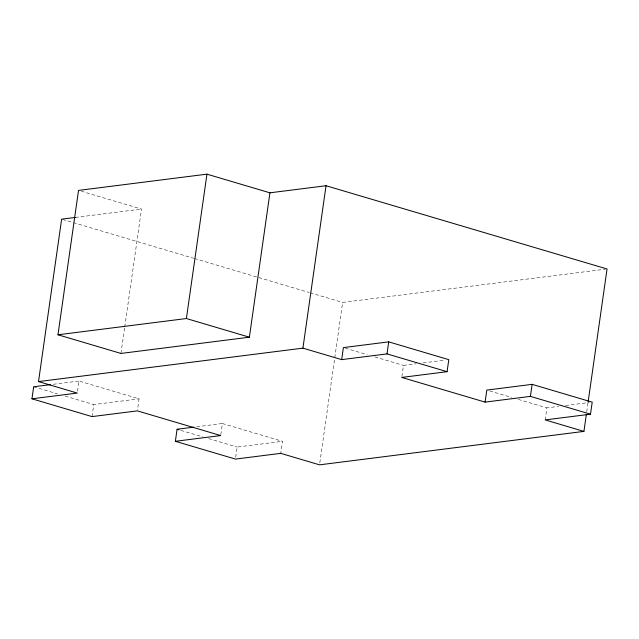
<?xml version="1.0" encoding="UTF-8"?>
<svg xmlns="http://www.w3.org/2000/svg" width="639" height="639" viewBox="0 0 639 639"><rect width="100%" height="100%" fill="white"/><g stroke="black" fill="none" stroke-linecap="round" stroke-linejoin="round"><path stroke-width="0.48" stroke-dasharray="3.19 2.4" d="M77.543 391.22L78.988 381.036L139.07 398.84L137.489 409.942M92.032 416.604L93.741 404.575L139.07 398.84M120.963 353.439L124.597 327.903M124.733 326.92L141.507 209.065L81.385 191.253M220.822 434.632L222.404 423.529L282.486 441.325L280.769 453.355M235.711 457.236L237.157 447.06L282.486 441.325M319.812 462.868L342.648 302.423L605.069 269.227M401.891 376.499L403.473 365.396L416.277 363.775M545.171 419.911L546.888 407.882L558.71 406.388M586.738 411.708L588 402.85M75.434 217.42L141.507 209.065M53.372 384.279L78.988 381.036M423.178 362.904L443.865 360.284M196.788 426.764L222.404 423.529M565.611 405.517L589.254 402.522M62.59 219.449L193.537 258.244M194.496 258.531L309.196 292.51M310.147 292.79L342.648 302.423M345.3 348.159L367.233 354.661M374.861 356.921L403.473 365.396M489.666 390.932L511.599 397.426M518.277 399.407L546.888 407.882M33.659 386.771L57.502 393.832M65.13 396.092L93.741 404.575M180.893 430.39L202.827 436.884M208.546 438.586L237.157 447.06"/><path stroke-width="0.96" d="M193.833 427.14L177.075 429.256L175.366 441.293L220.695 435.558L137.353 410.869L92.032 416.604L31.95 398.8L33.659 386.771L50.417 384.654M31.95 398.8L77.279 393.073L38.516 381.587L61.632 219.169L75.434 217.42M269.93 192.818L249.386 337.192L120.963 353.439L57.973 334.78L78.517 190.406L206.948 174.159L269.93 192.818L326.034 185.725L607.05 268.979L588.136 401.867M57.973 334.78L186.396 318.534L206.948 174.159M38.516 381.587L302.918 348.143L326.034 185.725M302.918 348.143L341.681 359.629L343.391 347.592L388.72 341.865L448.794 359.661L447.084 371.69L401.755 377.425L485.097 402.115L530.418 396.38L590.5 414.184L592.209 402.147L532.135 384.351L486.806 390.086L485.097 402.115M341.681 359.629L387.002 353.894L388.72 341.865M530.418 396.38L532.135 384.351M175.366 441.293L235.448 459.09L280.769 453.355L319.532 464.841L583.934 431.397L586.314 414.663M590.5 414.184L545.171 419.911L583.934 431.397M387.002 353.894L447.084 371.69M186.396 318.534L249.386 337.192M177.075 429.256L178.984 429.823"/></g></svg>
